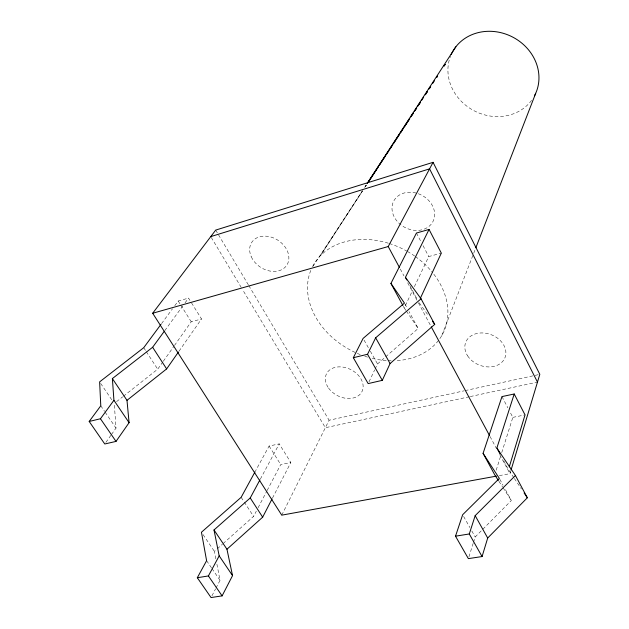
<?xml version="1.0" encoding="UTF-8"?>
<svg xmlns="http://www.w3.org/2000/svg" width="629" height="629" viewBox="0 0 629 629"><rect width="100%" height="100%" fill="white"/><g stroke="black" fill="none" stroke-linecap="round" stroke-linejoin="round"><path stroke-width="0.47" stroke-dasharray="3.15 2.36" d="M499.324 475.603L509.954 473.668L510.803 470.869M468.935 556.814L473.197 543.267M473.488 542.363L475.194 536.946L511.322 500.527L504.883 488.623M496.202 470.201L500.574 456.3M501.745 452.589L512.832 417.373L509.663 411.311M441.825 335.516L473.354 254.171M473.708 253.259L475.123 249.603M368.964 381.889L374.672 369.923M375.081 369.074L377.526 363.947L384.917 357.492M405.847 310.325L404.235 307.958L412.687 290.236M414.377 286.69L428.75 256.569L441.314 253.117M281.753 515.151L329.093 420.227L464.147 390.821M272.499 498.082L290.826 462.527L279.229 443.877L269.102 446.032L255.594 470.814M211.934 595.828L215.535 588.956M215.991 588.099L220.04 580.363L216.596 562.601M223.114 543.598L253.573 516.385L256.286 511.204M258.094 507.752L266.696 491.343M267.144 490.478L280.723 464.579L290.826 462.527M260.359 479.078L279.229 443.877M362.501 190.784L320.35 255.791L362.658 190.909M364.639 187.489L366.235 185.02M365.339 186.805L366.408 185.162M312.88 266.444L362.335 190.894M365.024 186.789L366.094 185.146M179.021 351.186L201.524 318.958L191.035 302.101M105.892 442.399L110.956 435.244M111.514 434.45L116.019 428.09L114.25 403.48M123.402 396.254L157.706 369.176L162.73 362.068M163.296 361.282L173.911 346.272M174.469 345.478L191.24 321.781L201.524 318.958M164.79 330.61L182.74 306.016M185.06 302.848L188.535 298.083L190.532 301.299M161.551 323.589L172.48 308.808M174.783 305.694L178.227 301.024L188.535 298.083M215.865 558.859L214.418 551.381L216.588 549.431M217.312 548.787L222.391 544.25M385.656 356.847L418.183 328.456L409.031 311.544M116.538 401.672L122.639 396.86M465.106 390.609L538.856 374.554M469.336 396.765L325.366 427.712L242.574 289.647M470.295 396.553L537.481 382.11M512.832 417.373L525.034 414.896M419.189 302.777L428.616 315.884M100.782 405.791L104.587 411.366M105.129 412.16L116.019 428.09M206.603 560.698L211.446 567.775M211.981 568.561L220.04 580.363M406.381 311.111L418.183 328.456M100.711 383.478L112.088 400.28M203.073 534.626L214.418 551.381M513.838 477.678L508.436 469.635L502.878 459.264M514.373 478.48L521.402 488.937M143.719 347.703L145.794 350.888M146.305 351.682L157.706 369.176M241.151 497.311L243.738 501.282M244.256 502.076L253.573 516.385M498.891 481.256L502.516 486.877M503.035 487.679L511.322 500.527M178.227 301.024L180.311 304.35M180.83 305.175L191.24 321.781M269.102 446.032L280.723 464.579M211.273 237.447L242.063 288.805M215.7 230.096L248.313 284.78M248.817 285.621L329.093 420.227M364.065 340.108L369.836 350.322M370.316 351.179L377.526 363.947M463.62 516.448L469.887 527.55M471.813 530.962L475.194 536.946M403.315 306.268L404.235 307.958M404.911 303.933L407.199 308.163M499.811 479.267L503.035 485.218M400.264 269L403.967 275.911M407.671 282.814L417.853 301.818M418.316 302.675L430.81 325.995M490.054 436.534L496.069 447.762M499.772 454.673L509.954 473.668M409.99 285.865L417.727 300.308M416.445 233.037L421.281 242.283M423.042 245.64L428.75 256.569M501.966 396.592L507.847 407.851M433.829 274.22A73.279 56.94 27.1 0 1 395.971 360.684M391.112 360.787A73.279 56.94 27.1 0 1 388.179 360.7M386.23 360.582A73.279 56.94 27.1 0 1 371.244 358.145M367.548 357.13A73.279 56.94 27.1 0 1 364.789 356.258M360.205 354.591A73.279 56.94 27.1 0 1 311.056 269.778M312.629 266.429A73.279 56.94 27.1 0 1 388.431 243.234M389.327 243.517A73.279 56.94 27.1 0 1 406.593 250.987M407.419 251.451A73.279 56.94 27.1 0 1 414.605 255.995M415.376 256.538A73.279 56.94 27.1 0 1 432.681 272.758M531.584 100.357A46.499 41.585 27.1 0 1 473.322 110.35A46.499 41.585 27.1 0 1 450.49 56.225M421.823 229.844A22.133 18.178 27.7 0 1 392.087 206.406A22.133 18.178 27.7 0 1 425.519 197.624A22.133 18.178 27.7 0 1 422.664 229.632M467.646 355.888A21.087 16.315 21 0 0 503.208 360.755A21.087 16.315 21 0 0 485.242 333.166A21.087 16.315 21 0 0 467.646 355.888M328.605 388.117A19.845 14.616 26.8 0 0 361.258 392.818A19.845 14.616 26.8 0 0 342.884 367.092A19.845 14.616 26.8 0 0 328.605 388.117M251.325 256.86A20.922 16.071 33 0 0 285.094 267.27A20.922 16.071 33 0 0 271.39 237.172A20.922 16.071 33 0 0 251.325 256.86"/><path stroke-width="0.94" d="M511.078 469.934L539.816 374.341L433.059 162.329L215.7 230.096L152.682 313.25L281.753 515.151L496.423 476.129M483.08 453.336L499.355 478.41L462.653 514.734L455.514 536.183L468.369 558.623L482.073 556.555L487.695 538.031L527.338 497.783L515.442 475.508L496.863 448.037L514.215 393.99L501.966 396.592L483.08 453.336L494.74 474.832L498.372 480.454M509.278 466.852L525.034 414.896L514.215 393.99M482.073 556.555L469.289 533.966L475.17 515.646L515.442 475.508M475.831 247.771L535.696 93.312M429.057 229.436L416.445 233.037L390.931 283.435L404.455 303.092L363.106 338.402L353.333 357.712L368.154 383.596L382.29 380.348L390.074 363.578L434.718 324.375L421.053 298.799L405.438 277.365L429.057 229.436L441.314 253.117L420.282 298.453M353.333 357.712L367.533 354.284L375.655 337.804L421.053 298.799M255.122 471.671L241.151 497.311L201.453 532.236L206.603 560.698L197.317 577.729L211.037 597.55L222.1 595.875L232.541 575.621L226.951 549.235L214.009 529.964L250.232 497.964L259.895 479.935M226.951 549.235L262.67 517.164L272.05 498.946M152.682 313.25L388.227 246.544L433.059 162.329M197.317 577.729L208.411 575.944L219.183 555.871L214.009 529.964M367.305 183.377L455.868 46.774M368.555 181.875L378.194 167.094M379.263 165.451L385.152 156.417M386.222 154.773L388.903 150.669M389.972 149.026L392.653 144.922M393.723 143.278L395.861 139.992M396.938 138.349L399.612 134.244M400.681 132.601L402.827 129.315M404.431 126.854L409.786 118.637M411.397 116.176L413.536 112.89M415.14 110.429L416.752 107.96M418.89 104.673L420.502 102.213M425.857 94.004L427.461 91.535M429.607 88.249L430.676 86.613M436.565 77.579L437.635 75.936M367.171 183.503L409.636 118.629M410.713 116.994L413.402 112.882M414.472 111.239L416.626 107.96M417.703 106.317L420.384 102.213M421.461 100.569L423.616 97.283M425.228 94.822L427.374 91.535M428.986 89.066L430.598 86.605M432.752 83.319L434.364 80.858M436.51 77.571L437.587 75.928M160.977 324.367L143.719 347.703L99.626 381.874L100.782 405.791L89.184 421.469L104.768 443.988L116.011 441.409L129.087 422.688L126.987 400.335L112.379 378.579L152.627 347.271L164.208 331.404M126.987 400.335L166.638 368.909L178.455 351.988M89.184 421.469L100.451 418.749L113.928 400.288L112.379 378.579M210.77 236.606L429.576 168.863L537.481 382.11M455.514 536.183L469.289 533.966M432.5 321.285L434.718 324.375M100.451 418.749L116.011 441.409M208.411 575.944L222.1 595.875M113.928 400.288L129.087 422.688M219.183 555.871L232.541 575.621M524.099 492.963L527.338 497.783M152.627 347.271L166.638 368.909M250.232 497.964L262.67 517.164M367.533 354.284L382.29 380.348M375.655 337.804L390.074 363.578M475.17 515.646L487.695 538.031M390.931 283.435L402.859 305.419M388.227 246.544L399.336 267.27M431.274 326.86L489.59 435.669M405.438 277.365L406.806 279.913M496.863 448.037L500.102 454.083M451.182 54.558A46.499 41.585 27.1 0 1 511.739 36.6A46.499 41.585 27.1 0 1 534.508 95.75M445.135 64.433L444.066 66.076L445.112 64.433"/></g></svg>
